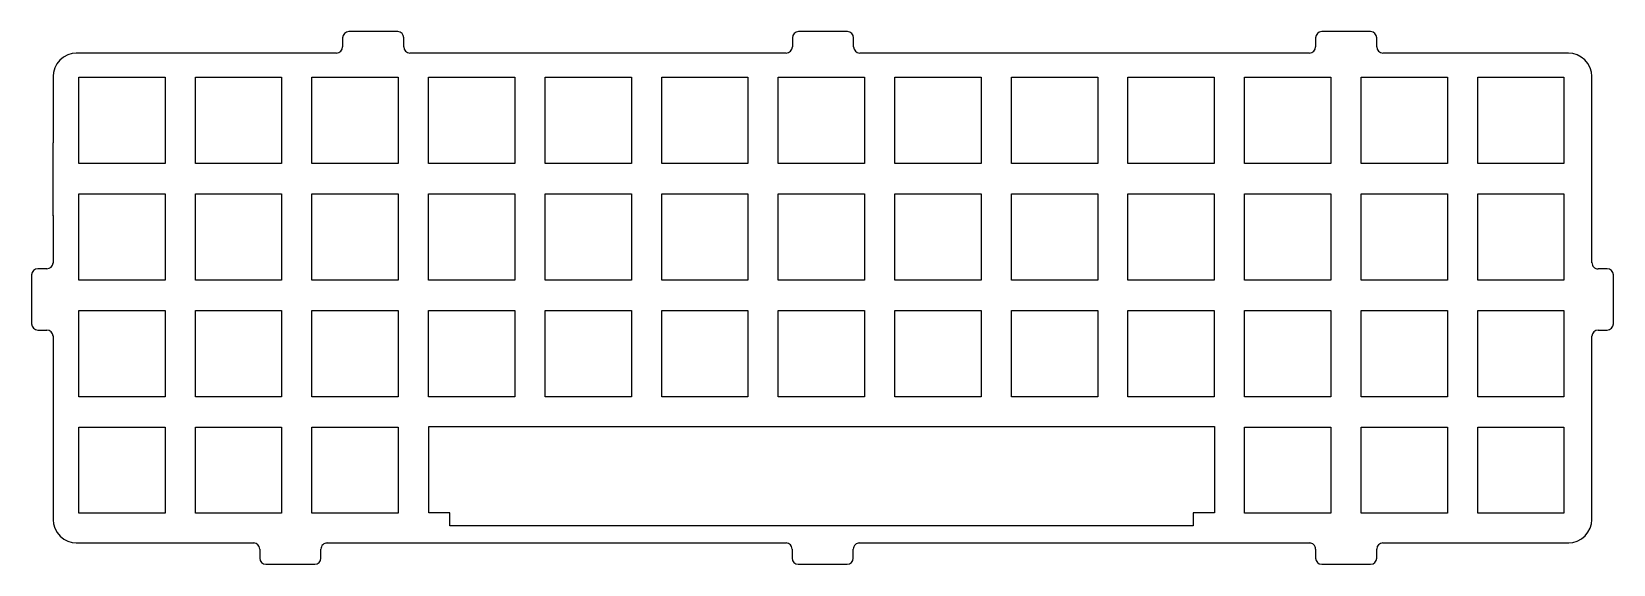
# Model space of a CAD drawing. Header units: millimetres. Extents: x 78 to 336, y -139 to -52.
import ezdxf

# ---------------------------------------------------------------- set-up
doc = ezdxf.new("R2010")
doc.units = ezdxf.units.MM
doc.layers.get('0').update_dxf_attribs({"linetype": 'CONTINUOUS'})

msp = doc.modelspace()

# ---------------------------------------------------------------- linework, layer by layer
for p, q in [((128.58, -53.08), (128.58, -54.58)), ((137.58, -52.08), (129.58, -52.08)), ((138.58, -54.58), (138.58, -53.08)), ((202.08, -53.08), (202.08, -54.58)), ((211.08, -52.08), (203.08, -52.08)), ((212.08, -54.58), (212.08, -53.08)), ((287.58, -53.08), (287.58, -54.58)), ((296.58, -52.08), (288.58, -52.08)), ((297.58, -54.58), (297.58, -53.08)), ((82.39, -56.73), (81.9, -57.32)), ((82.97, -56.24), (82.39, -56.73)), ((83.65, -55.88), (82.97, -56.24)), ((84.37, -55.65), (83.65, -55.88)), ((85.05, -55.58), (84.37, -55.65)), ((85.16, -55.58), (85.05, -55.58)), ((127.58, -55.58), (85.16, -55.58)), ((201.08, -55.58), (139.58, -55.58)), ((286.58, -55.58), (213.08, -55.58)), ((328.93, -55.58), (298.58, -55.58)), ((329.6, -55.65), (328.93, -55.58)), ((330.33, -55.87), (329.6, -55.65)), ((331, -56.23), (330.33, -55.87)), ((331.59, -56.7), (331, -56.23)), ((332.08, -57.3), (331.59, -56.7)), ((81.32, -58.73), (81.26, -59.37)), ((81.26, -59.37), (81.26, -70.22)), ((81.55, -57.99), (81.32, -58.73)), ((81.9, -57.32), (81.55, -57.99)), ((332.44, -57.97), (332.08, -57.3)), ((332.67, -58.69), (332.44, -57.97)), ((332.74, -59.36), (332.67, -58.69)), ((332.74, -59.49), (332.74, -59.36)), ((332.74, -89.82), (332.74, -59.49)), ((81.26, -82.17), (81.26, -70.22)), ((81.26, -82.12), (81.26, -89.88)), ((77.76, -91.82), (77.76, -99.82)), ((80.26, -90.82), (78.76, -90.82)), ((335.24, -90.82), (333.74, -90.82)), ((336.24, -99.82), (336.24, -91.82)), ((78.76, -100.82), (80.26, -100.82)), ((81.26, -101.76), (81.26, -131.7)), ((332.74, -131.8), (332.74, -101.82)), ((333.74, -100.82), (335.24, -100.82)), ((81.26, -131.7), (81.26, -131.81)), ((81.26, -131.81), (81.33, -132.49)), ((332.67, -132.46), (332.74, -131.8)), ((81.33, -132.49), (81.56, -133.21)), ((81.56, -133.21), (81.92, -133.89)), ((81.92, -133.89), (82.41, -134.47)), ((331.62, -134.45), (332.09, -133.86)), ((332.09, -133.86), (332.45, -133.19)), ((332.45, -133.19), (332.67, -132.46)), ((82.41, -134.47), (83, -134.96)), ((83, -134.96), (83.67, -135.32)), ((83.67, -135.32), (84.4, -135.54)), ((84.4, -135.54), (85.03, -135.6)), ((85.03, -135.6), (114.14, -135.6)), ((115.04, -136.59), (115.04, -138.09)), ((125.04, -138.09), (125.04, -136.59)), ((125.94, -135.6), (201.14, -135.6)), ((202.04, -136.59), (202.04, -138.09)), ((212.04, -138.09), (212.04, -136.59)), ((212.94, -135.6), (286.68, -135.6)), ((287.58, -136.59), (287.58, -138.09)), ((297.58, -138.09), (297.58, -136.59)), ((298.5, -135.6), (328.84, -135.6)), ((328.84, -135.6), (328.97, -135.6)), ((328.97, -135.6), (329.63, -135.53)), ((329.63, -135.53), (330.35, -135.3)), ((330.35, -135.3), (331.03, -134.94)), ((331.03, -134.94), (331.62, -134.45)), ((116.04, -139.09), (124.04, -139.09)), ((203.04, -139.09), (211.04, -139.09)), ((288.58, -139.09), (296.58, -139.09))]:
    msp.add_line(p, q)
for points in [[(99.57, -73.61), (85.47, -73.61), (85.47, -59.51), (99.57, -59.51)], [(104.52, -73.61), (104.52, -59.51), (118.62, -59.51), (118.62, -73.61)], [(137.67, -73.61), (123.57, -73.61), (123.57, -59.51), (137.67, -59.51)], [(156.72, -73.61), (142.62, -73.61), (142.62, -59.51), (156.72, -59.51)], [(175.77, -73.61), (161.67, -73.61), (161.67, -59.51), (175.77, -59.51)], [(194.82, -73.61), (180.72, -73.61), (180.72, -59.51), (194.82, -59.51)], [(213.87, -73.61), (199.77, -73.61), (199.77, -59.51), (213.87, -59.51)], [(232.92, -73.61), (218.82, -73.61), (218.82, -59.51), (232.92, -59.51)], [(251.97, -73.61), (237.87, -73.61), (237.87, -59.51), (251.97, -59.51)], [(271.02, -73.61), (256.92, -73.61), (256.92, -59.51), (271.02, -59.51)], [(290.07, -73.61), (275.97, -73.61), (275.97, -59.51), (290.07, -59.51)], [(309.12, -73.61), (295.02, -73.61), (295.02, -59.51), (309.12, -59.51)], [(328.17, -73.61), (314.07, -73.61), (314.07, -59.51), (328.17, -59.51)], [(99.57, -92.66), (85.47, -92.66), (85.47, -78.56), (99.57, -78.56)], [(104.52, -78.56), (118.62, -78.56), (118.62, -92.66), (104.52, -92.66)], [(123.57, -78.56), (137.67, -78.56), (137.67, -92.66), (123.57, -92.66)], [(142.62, -78.56), (156.72, -78.56), (156.72, -92.66), (142.62, -92.66)], [(175.77, -92.66), (161.67, -92.66), (161.67, -78.56), (175.77, -78.56)], [(180.72, -78.56), (194.82, -78.56), (194.82, -92.66), (180.72, -92.66)], [(213.87, -92.66), (199.77, -92.66), (199.77, -78.56), (213.87, -78.56)], [(232.92, -92.66), (218.82, -92.66), (218.82, -78.56), (232.92, -78.56)], [(237.87, -78.56), (251.97, -78.56), (251.97, -92.66), (237.87, -92.66)], [(271.02, -92.66), (256.92, -92.66), (256.92, -78.56), (271.02, -78.56)], [(290.07, -92.66), (275.97, -92.66), (275.97, -78.56), (290.07, -78.56)], [(295.02, -78.56), (309.12, -78.56), (309.12, -92.66), (295.02, -92.66)], [(328.17, -92.66), (314.07, -92.66), (314.07, -78.56), (328.17, -78.56)], [(99.57, -97.61), (99.57, -111.71), (85.47, -111.71), (85.47, -97.61)], [(118.62, -111.71), (104.52, -111.71), (104.52, -97.61), (118.62, -97.61)], [(137.67, -97.61), (137.67, -111.71), (123.57, -111.71), (123.57, -97.61)], [(142.62, -97.61), (156.72, -97.61), (156.72, -111.71), (142.62, -111.71)], [(161.67, -97.61), (175.77, -97.61), (175.77, -111.71), (161.67, -111.71)], [(180.72, -97.61), (194.82, -97.61), (194.82, -111.71), (180.72, -111.71)], [(199.77, -111.71), (199.77, -97.61), (213.87, -97.61), (213.87, -111.71)], [(218.82, -97.61), (232.92, -97.61), (232.92, -111.71), (218.82, -111.71)], [(237.87, -97.61), (251.97, -97.61), (251.97, -111.71), (237.87, -111.71)], [(256.92, -97.61), (271.02, -97.61), (271.02, -111.71), (256.92, -111.71)], [(290.07, -111.71), (275.97, -111.71), (275.97, -97.61), (290.07, -97.61)], [(295.02, -97.61), (309.12, -97.61), (309.12, -111.71), (295.02, -111.71)], [(328.17, -111.71), (314.07, -111.71), (314.07, -97.61), (328.17, -97.61)], [(99.57, -116.66), (99.57, -130.76), (85.47, -130.76), (85.47, -116.66)], [(118.62, -130.76), (104.52, -130.76), (104.52, -116.66), (118.62, -116.66)], [(123.57, -130.76), (123.57, -116.66), (137.67, -116.66), (137.67, -130.76)], [(267.57, -130.68), (267.57, -132.68), (267.57, -132.79), (267.5, -132.79), (260.53, -132.79), (153.1, -132.79), (153.1, -132.79), (146.1, -132.79), (146.1, -130.68), (142.67, -130.68), (142.67, -116.58), (156.72, -116.58), (257.02, -116.58), (271.07, -116.58), (271.07, -130.68)], [(275.97, -116.66), (290.07, -116.66), (290.07, -130.76), (275.97, -130.76)], [(295.02, -116.66), (309.12, -116.66), (309.12, -130.76), (295.02, -130.76)], [(314.07, -116.66), (328.17, -116.66), (328.17, -130.76), (314.07, -130.76)]]:
    msp.add_lwpolyline(points, close=True)
for centre, start, end in [((129.58, -53.08), 90, 180), ((137.58, -53.08), 0, 90), ((203.08, -53.08), 90, 180), ((211.08, -53.08), 0, 90), ((288.58, -53.08), 90, 180), ((296.58, -53.08), 0, 90), ((127.58, -54.58), -90, 0), ((139.58, -54.58), 180, 270), ((201.08, -54.58), -90, 0), ((213.08, -54.58), 180, 270), ((286.58, -54.58), -90, 0), ((298.58, -54.58), 180, 270), ((80.26, -82.17), 0.0003, 3.31), ((80.26, -89.82), -90, 0), ((333.74, -89.82), 179.7171, 270), ((78.76, -91.82), 90, 180), ((335.24, -91.82), 0, 90), ((78.76, -99.82), 180, 270), ((335.24, -99.82), -90, 0), ((80.26, -101.82), 0, 90), ((333.74, -101.82), 90, 179.9989), ((114.04, -136.59), -0.0001, 89.9999), ((126.04, -136.59), 89.9999, 179.9999), ((201.04, -136.59), -0.0001, 89.9999), ((213.04, -136.59), 89.9999, 179.9999), ((286.58, -136.59), 0, 90.0003), ((298.58, -136.59), 90, 180), ((116.04, -138.09), 179.9999, 269.9999), ((124.04, -138.09), 269.9999, 359.9999), ((203.04, -138.09), 179.9999, 269.9999), ((211.04, -138.09), 269.9999, 359.9999), ((288.58, -138.09), 180, 270), ((296.58, -138.09), -90, 0)]:
    msp.add_arc(centre, 1, start, end)

doc.saveas('drawing.dxf')
